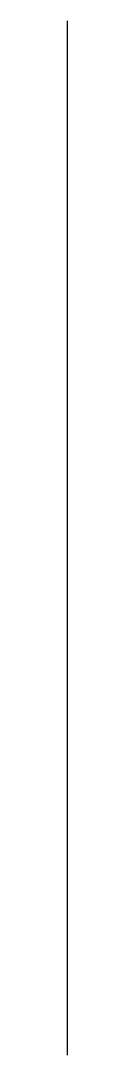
# Model space of a CAD drawing. Header units: millimetres. Extents: x 0 to 0, y 0.02 to 8.02.
import ezdxf

# ---------------------------------------------------------------- set-up
doc = ezdxf.new("R2010")
doc.units = ezdxf.units.MM

msp = doc.modelspace()

# ---------------------------------------------------------------- linework, layer by layer
for p, q in [((0, 8.0172, 4.5), (0, 2.5172, 4.5)), ((0, 8.0172, -4.5), (0, 8.0172, 4.5)), ((0, 8.0172, -4.5), (0, 2.5172, -4.5)), ((0, 2.5172, 4.5), (0, 0.0172, 2)), ((0, 2.5172, -4.5), (0, 0.0172, -2)), ((0, 0.0172, -2), (0, 0.0172, 2))]:
    msp.add_line(p, q)

doc.saveas('drawing.dxf')
